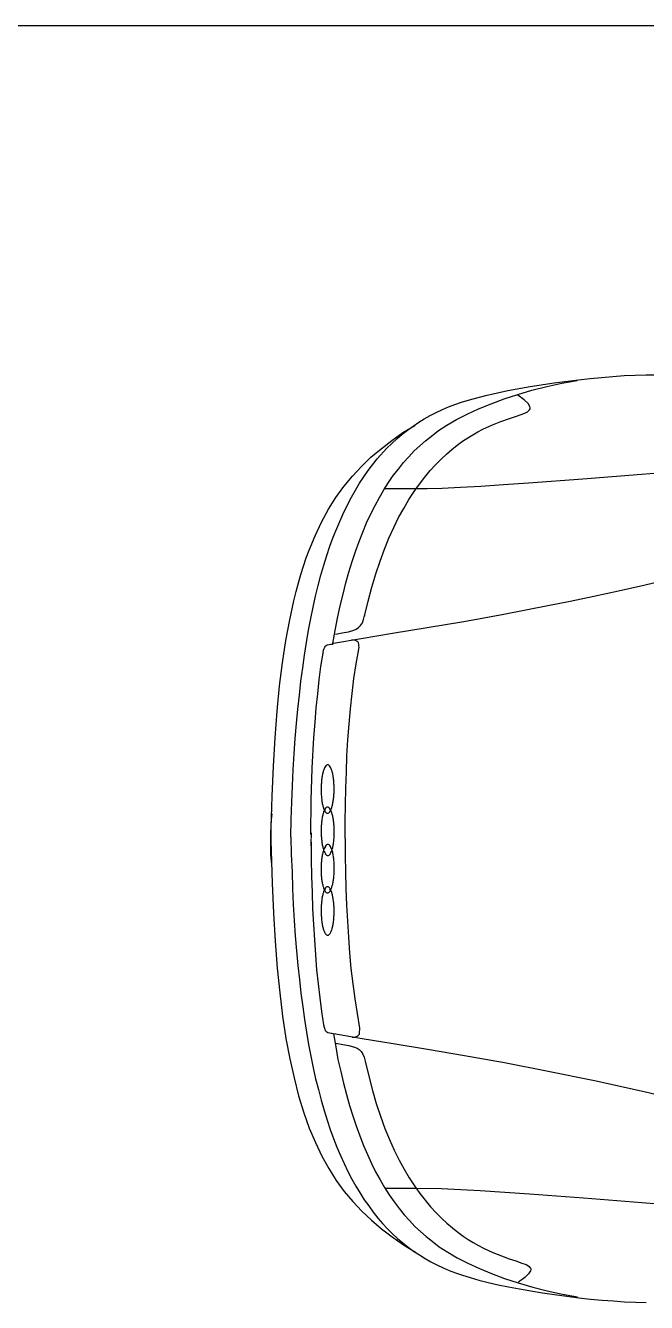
# Model space of a CAD drawing. Header units: millimetres. Extents: x 2646 to 50990, y 12226 to 40347.
# Drawn here: x 22013 to 23178, y 16243 to 18637 of the extents above; entities that cross this region are included whole.
import ezdxf

# ---------------------------------------------------------------- set-up
doc = ezdxf.new("R2010")
doc.units = ezdxf.units.MM
doc.layers.add('www.cad-blocks.net', color=7, linetype='Continuous')

# ---------------------------------------------------------------- blocks, each defined once
blk = doc.blocks.new('A$C2EFE4C6E')
at = {"linetype": 'Continuous'}
for p, q in [((0.5311, 1.794), (0.5769, 1.7994)), ((0.5459, 1.793), (0.5745, 1.7984)), ((0.5769, 1.7994), (0.5988, 1.8018)), ((0.5988, 1.8018), (0.6202, 1.8038)), ((0.6202, 1.8038), (0.6417, 1.8057)), ((0.6417, 1.8057), (0.6626, 1.8072)), ((0.6626, 1.8072), (0.6831, 1.8082)), ((0.6831, 1.8082), (0.7031, 1.8087)), ((0.7036, 1.8087), (1.5338, 1.8087)), ((0.4059, 1.7709), (0.4249, 1.7753)), ((0.4249, 1.7753), (0.4445, 1.7793)), ((0.4373, 1.7636), (0.463, 1.7719)), ((0.4445, 1.7793), (0.4864, 1.7871)), ((0.463, 1.7719), (0.4897, 1.7797)), ((0.4864, 1.7871), (0.5311, 1.794)), ((0.4897, 1.7797), (0.5173, 1.7866)), ((0.5173, 1.7866), (0.5459, 1.793)), ((0.3216, 1.7435), (0.333, 1.7489)), ((0.333, 1.7489), (0.3449, 1.7533)), ((0.3449, 1.7533), (0.3577, 1.7577)), ((0.3577, 1.7577), (0.3725, 1.7621)), ((0.3725, 1.7621), (0.3887, 1.7665)), ((0.3887, 1.7665), (0.4059, 1.7709)), ((0.3897, 1.7449), (0.413, 1.7543)), ((0.413, 1.7543), (0.4373, 1.7636)), ((0.4754, 1.7616), (0.4635, 1.7704)), ((0.4826, 1.7548), (0.4754, 1.7616)), ((0.4859, 1.7494), (0.4826, 1.7548)), ((0.4864, 1.7469), (0.4859, 1.7494)), ((0.2772, 1.7199), (0.2877, 1.7263)), ((0.2877, 1.7263), (0.2987, 1.7327)), ((0.2987, 1.7327), (0.3101, 1.7381)), ((0.3101, 1.7381), (0.3216, 1.7435)), ((0.3301, 1.7145), (0.3482, 1.7249)), ((0.3482, 1.7249), (0.3682, 1.7351)), ((0.3682, 1.7351), (0.3897, 1.7449)), ((0.4316, 1.7214), (0.4459, 1.7263)), ((0.4459, 1.7263), (0.4587, 1.7307)), ((0.4587, 1.7307), (0.4697, 1.7342)), ((0.4697, 1.7342), (0.4778, 1.7376)), ((0.4778, 1.7376), (0.4811, 1.7391)), ((0.4811, 1.7391), (0.4835, 1.741)), ((0.4835, 1.741), (0.4849, 1.743)), ((0.4849, 1.743), (0.4864, 1.7449)), ((0.4864, 1.7449), (0.4864, 1.7469)), ((0.2267, 1.6856), (0.2477, 1.7004)), ((0.2463, 1.6974), (0.2563, 1.7052)), ((0.2477, 1.7004), (0.2701, 1.714)), ((0.2563, 1.7052), (0.2668, 1.7126)), ((0.2668, 1.7126), (0.2772, 1.7199)), ((0.3011, 1.6935), (0.3144, 1.7043)), ((0.3144, 1.7043), (0.3301, 1.7145)), ((0.3787, 1.6964), (0.3882, 1.7018)), ((0.3882, 1.7018), (0.3978, 1.7067)), ((0.3978, 1.7067), (0.4154, 1.715)), ((0.4154, 1.715), (0.4316, 1.7214)), ((0.2067, 1.6699), (0.2267, 1.6856)), ((0.2177, 1.6714), (0.2267, 1.6802)), ((0.2267, 1.6802), (0.2368, 1.6891)), ((0.2368, 1.6891), (0.2463, 1.6974)), ((0.2687, 1.666), (0.2792, 1.6758)), ((0.2792, 1.6758), (0.2901, 1.6851)), ((0.2901, 1.6851), (0.3011, 1.6935)), ((0.3397, 1.6685), (0.3496, 1.6768)), ((0.3496, 1.6768), (0.3597, 1.6841)), ((0.3597, 1.6841), (0.3692, 1.6905)), ((0.3692, 1.6905), (0.3787, 1.6964)), ((0.1701, 1.6371), (0.1877, 1.6543)), ((0.1877, 1.6543), (0.2067, 1.6699)), ((0.1996, 1.6513), (0.2177, 1.6714)), ((0.2487, 1.6445), (0.2587, 1.6552)), ((0.2587, 1.6552), (0.2687, 1.666)), ((0.3192, 1.6508), (0.3292, 1.6601)), ((0.3292, 1.6601), (0.3397, 1.6685)), ((0.1529, 1.619), (0.1701, 1.6371)), ((0.1663, 1.6057), (0.1825, 1.6297)), ((0.1825, 1.6297), (0.1996, 1.6513)), ((0.2296, 1.62), (0.2391, 1.6322)), ((0.2391, 1.6322), (0.2487, 1.6445)), ((0.2887, 1.617), (0.2987, 1.6293)), ((0.2987, 1.6293), (0.3087, 1.6401)), ((0.3087, 1.6401), (0.3192, 1.6508)), ((0.8074, 1.6312), (0.695, 1.6219)), ((0.1367, 1.5994), (0.1529, 1.619)), ((0.151, 1.5797), (0.1663, 1.6057)), ((0.212, 1.593), (0.2206, 1.6067)), ((0.2206, 1.6067), (0.2296, 1.62)), ((0.2787, 1.6038), (0.2887, 1.617)), ((0.4835, 1.6057), (0.4364, 1.6023)), ((0.585, 1.6131), (0.4835, 1.6057)), ((0.695, 1.6219), (0.585, 1.6131)), ((0.122, 1.5788), (0.1367, 1.5994)), ((0.2034, 1.5788), (0.212, 1.593)), ((0.2725, 1.595), (0.2139, 1.595)), ((0.2587, 1.5749), (0.2687, 1.5901)), ((0.2687, 1.5901), (0.2787, 1.6038)), ((0.2934, 1.595), (0.2725, 1.595)), ((0.3211, 1.5959), (0.2934, 1.595)), ((0.3554, 1.5974), (0.3211, 1.5959)), ((0.3935, 1.5994), (0.3554, 1.5974)), ((0.4364, 1.6023), (0.3935, 1.5994)), ((0.0948, 1.5327), (0.1081, 1.5567)), ((0.1081, 1.5567), (0.122, 1.5788)), ((0.1367, 1.5513), (0.151, 1.5797)), ((0.1872, 1.5479), (0.1953, 1.5636)), ((0.1953, 1.5636), (0.2034, 1.5788)), ((0.2396, 1.5411), (0.2491, 1.5582)), ((0.2491, 1.5582), (0.2587, 1.5749)), ((0.0829, 1.5072), (0.0948, 1.5327)), ((0.1234, 1.5205), (0.1367, 1.5513)), ((0.1796, 1.5312), (0.1872, 1.5479)), ((0.2306, 1.5224), (0.2396, 1.5411)), ((0.1167, 1.5043), (0.1234, 1.5205)), ((0.1658, 1.4964), (0.1724, 1.5141)), ((0.1724, 1.5141), (0.1796, 1.5312)), ((0.2215, 1.5028), (0.2306, 1.5224)), ((0.0715, 1.4798), (0.0829, 1.5072)), ((0.1048, 1.47), (0.1105, 1.4876)), ((0.1105, 1.4876), (0.1167, 1.5043)), ((0.1586, 1.4778), (0.1658, 1.4964)), ((0.2129, 1.4817), (0.2215, 1.5028)), ((0.061, 1.4503), (0.0662, 1.4655)), ((0.0662, 1.4655), (0.0715, 1.4798)), ((0.0991, 1.4518), (0.1048, 1.47)), ((0.1524, 1.4587), (0.1586, 1.4778)), ((0.2048, 1.4597), (0.2129, 1.4817)), ((0.0562, 1.4347), (0.061, 1.4503)), ((0.0939, 1.4332), (0.0991, 1.4518)), ((0.1405, 1.4185), (0.1463, 1.4391)), ((0.1463, 1.4391), (0.1524, 1.4587)), ((0.1967, 1.4357), (0.2048, 1.4597)), ((0.0472, 1.4023), (0.0515, 1.419)), ((0.0515, 1.419), (0.0562, 1.4347)), ((0.0838, 1.394), (0.0886, 1.4136)), ((0.0886, 1.4136), (0.0939, 1.4332)), ((0.1353, 1.3974), (0.1405, 1.4185)), ((0.1896, 1.4106), (0.1967, 1.4357)), ((0.6998, 1.4136), (0.6521, 1.4033)), ((0.7488, 1.4254), (0.6998, 1.4136)), ((0.0429, 1.3852), (0.0472, 1.4023)), ((0.0791, 1.3729), (0.0838, 1.394)), ((0.13, 1.3754), (0.1353, 1.3974)), ((0.1825, 1.3842), (0.1896, 1.4106)), ((0.6059, 1.393), (0.5616, 1.3837)), ((0.6521, 1.4033), (0.6059, 1.393)), ((0.0353, 1.3494), (0.0429, 1.3852)), ((0.0748, 1.3518), (0.0791, 1.3729)), ((0.1248, 1.3528), (0.13, 1.3754)), ((0.1758, 1.3562), (0.1825, 1.3842)), ((0.5192, 1.3754), (0.4368, 1.3597)), ((0.5616, 1.3837), (0.5192, 1.3754)), ((0.0281, 1.3107), (0.0353, 1.3494)), ((0.0705, 1.3298), (0.0748, 1.3518)), ((0.1205, 1.3293), (0.1248, 1.3528)), ((0.1682, 1.3391), (0.1715, 1.3435)), ((0.1715, 1.3435), (0.1739, 1.3499)), ((0.1739, 1.3499), (0.1758, 1.3577)), ((0.1758, 1.3577), (0.1758, 1.3562)), ((0.3616, 1.3459), (0.293, 1.3347)), ((0.4368, 1.3597), (0.3616, 1.3459)), ((0.0667, 1.3067), (0.0705, 1.3298)), ((0.1162, 1.3053), (0.1205, 1.3293)), ((0.121, 1.3224), (0.1334, 1.3249)), ((0.1334, 1.3249), (0.1453, 1.3268)), ((0.1453, 1.3268), (0.1558, 1.3298)), ((0.1558, 1.3298), (0.1601, 1.3322)), ((0.1601, 1.3322), (0.1643, 1.3352)), ((0.1643, 1.3352), (0.1682, 1.3391)), ((0.2282, 1.3239), (0.1696, 1.3141)), ((0.293, 1.3347), (0.2282, 1.3239)), ((0.0219, 1.269), (0.0281, 1.3107)), ((0.0629, 1.2832), (0.0667, 1.3067)), ((0.0986, 1.2925), (0.1, 1.2955)), ((0.1, 1.2955), (0.101, 1.2979)), ((0.101, 1.2979), (0.1024, 1.2999)), ((0.1024, 1.2999), (0.1039, 1.3014)), ((0.1039, 1.3014), (0.1058, 1.3023)), ((0.1058, 1.3023), (0.1091, 1.3033)), ((0.1091, 1.3033), (0.1129, 1.3038)), ((0.1129, 1.3038), (0.1172, 1.3048)), ((0.1158, 1.3028), (0.1153, 1.3038)), ((0.1696, 1.3141), (0.1172, 1.3053)), ((0.1553, 1.3116), (0.1515, 1.3121)), ((0.1586, 1.3107), (0.1553, 1.3116)), ((0.1605, 1.3097), (0.1586, 1.3107)), ((0.1601, 1.267), (0.1648, 1.2945)), ((0.1625, 1.3087), (0.1605, 1.3097)), ((0.1634, 1.3077), (0.1625, 1.3087)), ((0.1643, 1.3062), (0.1634, 1.3077)), ((0.1648, 1.3038), (0.1643, 1.3062)), ((0.1648, 1.3009), (0.1648, 1.3038)), ((0.1653, 1.2979), (0.1648, 1.3009)), ((0.1648, 1.2945), (0.1653, 1.2979)), ((0.0162, 1.2254), (0.0219, 1.269)), ((0.0596, 1.2592), (0.0629, 1.2832)), ((0.0939, 1.2622), (0.0977, 1.2867)), ((0.0977, 1.2881), (0.0986, 1.2925)), ((0.0977, 1.2876), (0.0977, 1.2881)), ((0.0977, 1.2867), (0.0977, 1.2876)), ((0.0977, 1.2867), (0.0977, 1.2867)), ((0.0562, 1.2342), (0.0596, 1.2592)), ((0.0905, 1.2367), (0.0939, 1.2622)), ((0.1558, 1.2396), (0.1601, 1.267)), ((0.0119, 1.1783), (0.0162, 1.2254)), ((0.0534, 1.2082), (0.0562, 1.2342)), ((0.0877, 1.2107), (0.0905, 1.2367)), ((0.1524, 1.2112), (0.1558, 1.2396)), ((0.0505, 1.1822), (0.0534, 1.2082)), ((0.0848, 1.1842), (0.0877, 1.2107)), ((0.1491, 1.1827), (0.1524, 1.2112)), ((0.0081, 1.1283), (0.0119, 1.1783)), ((0.0481, 1.1548), (0.0505, 1.1822)), ((0.0829, 1.1568), (0.0848, 1.1842)), ((0.1467, 1.1538), (0.1491, 1.1827)), ((0.0457, 1.1269), (0.0481, 1.1548)), ((0.0805, 1.1288), (0.0829, 1.1568)), ((0.1444, 1.1244), (0.1467, 1.1538)), ((0.0048, 1.0754), (0.0081, 1.1283)), ((0.0439, 1.0979), (0.0457, 1.1269)), ((0.0772, 1.0715), (0.0805, 1.1288)), ((0.1424, 1.0945), (0.1444, 1.1244)), ((0.0419, 1.0685), (0.0439, 1.0979)), ((0.1415, 1.0641), (0.1424, 1.0945)), ((0.0024, 1.019), (0.0048, 1.0754)), ((0.0405, 1.0381), (0.0419, 1.0685)), ((0.0753, 1.0107), (0.0772, 1.0715)), ((0.1405, 1.0337), (0.1415, 1.0641)), ((0.0391, 1.0073), (0.0405, 1.0381)), ((0.1396, 1.0028), (0.1405, 1.0337)), ((0.0005, 0.9587), (0.0024, 1.019)), ((0.0381, 0.9749), (0.0391, 1.0073)), ((0.0748, 0.947), (0.0753, 1.0107)), ((0.0015, 0.9857), (0, 0.968)), ((0.1391, 0.9715), (0.1396, 1.0028)), ((0, 0.968), (0, 0.9342)), ((0, 0.9533), (0.0005, 0.9587)), ((0.0376, 0.9421), (0.0381, 0.9749)), ((0.1391, 0.9396), (0.1391, 0.9715)), ((0, 0.9411), (0, 0.9533)), ((0, 0.9249), (0, 0.9411)), ((0, 0.9342), (0.0005, 0.9161)), ((0.0376, 0.9421), (0.0381, 0.9092)), ((0.0757, 0.9504), (0.0757, 0.9396)), ((0.0757, 0.9259), (0.0757, 0.9382)), ((0.1391, 0.9396), (0.1391, 0.9078)), ((0, 0.9087), (0, 0.9249)), ((0.0005, 0.9161), (0.0024, 0.8558)), ((0.0757, 0.9323), (0.0757, 0.8999)), ((0.001, 0.8965), (0, 0.9087)), ((0.0019, 0.8916), (0.001, 0.8965)), ((0.0381, 0.9092), (0.0396, 0.8769)), ((0.0757, 0.8999), (0.0762, 0.8686)), ((0.1391, 0.9078), (0.1396, 0.8764)), ((0.0396, 0.8769), (0.0405, 0.846)), ((0.0762, 0.8686), (0.0772, 0.8381)), ((0.1396, 0.8764), (0.1405, 0.8455)), ((0.0024, 0.8558), (0.0048, 0.7994)), ((0.0405, 0.846), (0.0419, 0.8156)), ((0.0772, 0.8381), (0.0781, 0.8077)), ((0.1405, 0.8455), (0.1415, 0.8146)), ((0.0419, 0.8156), (0.0439, 0.7857)), ((0.1415, 0.8146), (0.1434, 0.7842)), ((0.0048, 0.7994), (0.0081, 0.747)), ((0.0781, 0.8077), (0.0796, 0.7784)), ((0.0439, 0.7857), (0.0457, 0.7573)), ((0.0796, 0.7784), (0.0815, 0.7494)), ((0.1434, 0.7842), (0.1453, 0.7543)), ((0.0081, 0.747), (0.0119, 0.6965)), ((0.0457, 0.7573), (0.0481, 0.7288)), ((0.0815, 0.7494), (0.0834, 0.7215)), ((0.1453, 0.7543), (0.1477, 0.7249)), ((0.0481, 0.7288), (0.0505, 0.7014)), ((0.0834, 0.7215), (0.0858, 0.6935)), ((0.1477, 0.7249), (0.1501, 0.696)), ((0.0119, 0.6965), (0.0167, 0.6499)), ((0.0505, 0.7014), (0.0534, 0.6749)), ((0.1501, 0.696), (0.1534, 0.6671)), ((0.0534, 0.6749), (0.0562, 0.6494)), ((0.0858, 0.6935), (0.0886, 0.6671)), ((0.0167, 0.6499), (0.0219, 0.6063)), ((0.0562, 0.6494), (0.0596, 0.624)), ((0.0886, 0.6671), (0.0915, 0.6406)), ((0.1534, 0.6671), (0.1572, 0.6391)), ((0.0596, 0.624), (0.0629, 0.5999)), ((0.0915, 0.6406), (0.0948, 0.6151)), ((0.1572, 0.6391), (0.1615, 0.6112)), ((0.0219, 0.6063), (0.0281, 0.5646)), ((0.0629, 0.5999), (0.0667, 0.5764)), ((0.0948, 0.6151), (0.0986, 0.5901)), ((0.1615, 0.6112), (0.1663, 0.5838)), ((0.0667, 0.5764), (0.0705, 0.5534)), ((0.0986, 0.5901), (0.0996, 0.5857)), ((0.0996, 0.5857), (0.101, 0.5823)), ((0.101, 0.5823), (0.102, 0.5798)), ((0.102, 0.5798), (0.1034, 0.5779)), ((0.1034, 0.5779), (0.1048, 0.5769)), ((0.1048, 0.5769), (0.1067, 0.5759)), ((0.1067, 0.5759), (0.1101, 0.5749)), ((0.1101, 0.5749), (0.1139, 0.5744)), ((0.1663, 0.5803), (0.1658, 0.5774)), ((0.1658, 0.5774), (0.1658, 0.5744)), ((0.1663, 0.5838), (0.1663, 0.5803)), ((0.0281, 0.5646), (0.0353, 0.5264)), ((0.0705, 0.5534), (0.0748, 0.5313)), ((0.1139, 0.5744), (0.1181, 0.5735)), ((0.1172, 0.573), (0.1215, 0.549)), ((0.171, 0.5641), (0.1181, 0.573)), ((0.122, 0.5558), (0.1348, 0.5534)), ((0.1348, 0.5534), (0.1463, 0.5514)), ((0.1463, 0.5514), (0.1567, 0.5485)), ((0.1563, 0.5666), (0.1524, 0.5661)), ((0.1596, 0.5676), (0.1563, 0.5666)), ((0.1615, 0.5685), (0.1596, 0.5676)), ((0.1634, 0.5696), (0.1615, 0.5685)), ((0.1643, 0.5705), (0.1634, 0.5696)), ((0.1653, 0.572), (0.1643, 0.5705)), ((0.1658, 0.5744), (0.1653, 0.572)), ((0.2291, 0.5544), (0.171, 0.5641)), ((0.2939, 0.5436), (0.2291, 0.5544)), ((0.0748, 0.5313), (0.0791, 0.5093)), ((0.1215, 0.549), (0.1258, 0.5254)), ((0.1567, 0.5485), (0.1615, 0.5465)), ((0.1615, 0.5465), (0.1658, 0.5436)), ((0.1658, 0.5436), (0.1696, 0.5401)), ((0.1696, 0.5401), (0.1724, 0.5352)), ((0.1724, 0.5352), (0.1748, 0.5293)), ((0.1748, 0.5293), (0.1767, 0.522)), ((0.363, 0.5323), (0.2939, 0.5436)), ((0.4382, 0.5186), (0.363, 0.5323)), ((0.0353, 0.5264), (0.0434, 0.4907)), ((0.0791, 0.5093), (0.0838, 0.4887)), ((0.1258, 0.5254), (0.131, 0.5029)), ((0.131, 0.5029), (0.1363, 0.4808)), ((0.1767, 0.522), (0.1834, 0.4941)), ((0.5202, 0.5029), (0.4382, 0.5186)), ((0.6069, 0.4852), (0.5202, 0.5029)), ((0.0434, 0.4907), (0.0519, 0.4568)), ((0.0838, 0.4887), (0.0891, 0.4686)), ((0.1363, 0.4808), (0.1415, 0.4598)), ((0.1834, 0.4941), (0.1906, 0.4671)), ((0.7002, 0.4647), (0.6069, 0.4852)), ((0.0519, 0.4568), (0.0615, 0.4254)), ((0.0891, 0.4686), (0.0943, 0.449)), ((0.1415, 0.4598), (0.1472, 0.4392)), ((0.1906, 0.4671), (0.1977, 0.4426)), ((0.8012, 0.4402), (0.7002, 0.4647)), ((0.0943, 0.449), (0.0996, 0.4298)), ((0.1472, 0.4392), (0.1534, 0.4196)), ((0.1977, 0.4426), (0.2058, 0.4186)), ((0.0615, 0.4254), (0.0719, 0.3965)), ((0.0996, 0.4298), (0.1053, 0.4117)), ((0.1053, 0.4117), (0.111, 0.3941)), ((0.1534, 0.4196), (0.1601, 0.4005)), ((0.2058, 0.4186), (0.2139, 0.396)), ((0.0719, 0.3965), (0.0834, 0.3695)), ((0.111, 0.3941), (0.1172, 0.3769)), ((0.1601, 0.4005), (0.1667, 0.3818)), ((0.2139, 0.396), (0.2225, 0.3754)), ((0.0834, 0.3695), (0.0953, 0.3441)), ((0.1172, 0.3769), (0.1239, 0.3608)), ((0.1239, 0.3608), (0.1305, 0.3451)), ((0.1667, 0.3818), (0.1734, 0.3642)), ((0.1734, 0.3642), (0.181, 0.347)), ((0.2225, 0.3754), (0.2315, 0.3554)), ((0.0953, 0.3441), (0.1086, 0.3206)), ((0.1305, 0.3451), (0.1372, 0.3299)), ((0.181, 0.347), (0.1886, 0.3303)), ((0.2315, 0.3554), (0.2406, 0.3367)), ((0.2406, 0.3367), (0.2501, 0.3196)), ((0.1086, 0.3206), (0.1224, 0.2985)), ((0.1372, 0.3299), (0.1444, 0.3151)), ((0.1444, 0.3151), (0.1515, 0.3009)), ((0.1886, 0.3303), (0.1963, 0.3147)), ((0.1963, 0.3147), (0.2048, 0.2995)), ((0.2501, 0.3196), (0.2596, 0.3034)), ((0.1224, 0.2985), (0.1377, 0.2779)), ((0.1515, 0.3009), (0.1591, 0.2877)), ((0.1591, 0.2877), (0.1672, 0.2745)), ((0.2048, 0.2995), (0.2129, 0.2852)), ((0.2596, 0.3034), (0.2696, 0.2882)), ((0.2696, 0.2882), (0.2796, 0.274)), ((0.1377, 0.2779), (0.1539, 0.2588)), ((0.1672, 0.2745), (0.1748, 0.2622)), ((0.2129, 0.2852), (0.222, 0.2715)), ((0.2734, 0.2833), (0.2148, 0.2833)), ((0.222, 0.2715), (0.231, 0.2583)), ((0.3201, 0.2828), (0.2734, 0.2833)), ((0.2796, 0.274), (0.2896, 0.2612)), ((0.3925, 0.2789), (0.3201, 0.2828)), ((0.4849, 0.2725), (0.3925, 0.2789)), ((0.5864, 0.2652), (0.4849, 0.2725)), ((0.6959, 0.2563), (0.5864, 0.2652)), ((0.1539, 0.2588), (0.1706, 0.2407)), ((0.1706, 0.2407), (0.1886, 0.224)), ((0.1748, 0.2622), (0.1834, 0.2505)), ((0.1834, 0.2505), (0.192, 0.2392)), ((0.231, 0.2583), (0.2406, 0.246)), ((0.2406, 0.246), (0.2501, 0.2338)), ((0.2896, 0.2612), (0.2996, 0.249)), ((0.2996, 0.249), (0.3097, 0.2377)), ((0.8088, 0.247), (0.6959, 0.2563)), ((0.1886, 0.224), (0.2077, 0.2078)), ((0.192, 0.2392), (0.2006, 0.2279)), ((0.2006, 0.2279), (0.2096, 0.2176)), ((0.2096, 0.2176), (0.2186, 0.2078)), ((0.2501, 0.2338), (0.2601, 0.223)), ((0.2601, 0.223), (0.2701, 0.2122)), ((0.3097, 0.2377), (0.3201, 0.2274)), ((0.3201, 0.2274), (0.3301, 0.2181)), ((0.3301, 0.2181), (0.3406, 0.2093)), ((0.2077, 0.2078), (0.2277, 0.1926)), ((0.2186, 0.2078), (0.2282, 0.1985)), ((0.2277, 0.1926), (0.2487, 0.1779)), ((0.2282, 0.1985), (0.2377, 0.1897)), ((0.2701, 0.2122), (0.2806, 0.2024)), ((0.2806, 0.2024), (0.2915, 0.1931)), ((0.2915, 0.1931), (0.3025, 0.1848)), ((0.3406, 0.2093), (0.3506, 0.2014)), ((0.3506, 0.2014), (0.3606, 0.1941)), ((0.3606, 0.1941), (0.3701, 0.1877)), ((0.2377, 0.1897), (0.2477, 0.1814)), ((0.2477, 0.1814), (0.2577, 0.1735)), ((0.2487, 0.1779), (0.2711, 0.1642)), ((0.2577, 0.1735), (0.2677, 0.1656)), ((0.3025, 0.1848), (0.3158, 0.174)), ((0.3158, 0.174), (0.3316, 0.1637)), ((0.3701, 0.1877), (0.3797, 0.1818)), ((0.3797, 0.1818), (0.3892, 0.1764)), ((0.3892, 0.1764), (0.3987, 0.1715)), ((0.3987, 0.1715), (0.4163, 0.1632)), ((0.2677, 0.1656), (0.2787, 0.1588)), ((0.2787, 0.1588), (0.2892, 0.1519)), ((0.2892, 0.1519), (0.3001, 0.1461)), ((0.3001, 0.1461), (0.3115, 0.1402)), ((0.3316, 0.1637), (0.3496, 0.1534)), ((0.3496, 0.1534), (0.3692, 0.1431)), ((0.4163, 0.1632), (0.4325, 0.1568)), ((0.4325, 0.1568), (0.4468, 0.1514)), ((0.4468, 0.1514), (0.4597, 0.1475)), ((0.4597, 0.1475), (0.4706, 0.1436)), ((0.3115, 0.1402), (0.323, 0.1348)), ((0.323, 0.1348), (0.3344, 0.1294)), ((0.3344, 0.1294), (0.3463, 0.125)), ((0.3463, 0.125), (0.3592, 0.1206)), ((0.3592, 0.1206), (0.3739, 0.1162)), ((0.3692, 0.1431), (0.3911, 0.1333)), ((0.3911, 0.1333), (0.414, 0.124)), ((0.414, 0.124), (0.4382, 0.1147)), ((0.4706, 0.1436), (0.4787, 0.1407)), ((0.4835, 0.1235), (0.4764, 0.1166)), ((0.4787, 0.1407), (0.4821, 0.1387)), ((0.4821, 0.1387), (0.4844, 0.1372)), ((0.4868, 0.1289), (0.4835, 0.1235)), ((0.4844, 0.1372), (0.4859, 0.1353)), ((0.4859, 0.1353), (0.4873, 0.1333)), ((0.4873, 0.1314), (0.4868, 0.1289)), ((0.4873, 0.1333), (0.4873, 0.1314)), ((0.3739, 0.1162), (0.3901, 0.1117)), ((0.3901, 0.1117), (0.4073, 0.1073)), ((0.4073, 0.1073), (0.4263, 0.1029)), ((0.4263, 0.1029), (0.4459, 0.099)), ((0.4382, 0.1147), (0.464, 0.1064)), ((0.4459, 0.099), (0.4664, 0.0951)), ((0.464, 0.1064), (0.4911, 0.0985)), ((0.4764, 0.1166), (0.4645, 0.1078)), ((0.4911, 0.0985), (0.5183, 0.0917)), ((0.4664, 0.0951), (0.4878, 0.0912)), ((0.4878, 0.0912), (0.5097, 0.0877)), ((0.5097, 0.0877), (0.5321, 0.0843)), ((0.5183, 0.0917), (0.5469, 0.0853)), ((0.5321, 0.0843), (0.555, 0.0814)), ((0.5469, 0.0853), (0.5754, 0.0799)), ((0.555, 0.0814), (0.5778, 0.0784)), ((0.5778, 0.0784), (0.5997, 0.076)), ((0.5997, 0.076), (0.6212, 0.074)), ((0.6212, 0.074), (0.6426, 0.0725)), ((0.6426, 0.0725), (0.6636, 0.0711)), ((0.6636, 0.0711), (0.684, 0.0701)), ((0.684, 0.0701), (0.704, 0.0696))]:
    blk.add_line(p, q, dxfattribs=at)
for centre, radius, start, end in [((0.1066, 1.0735), 0.00404, 91.6936, 128.2043), ((0.1063, 1.0735), 0.00404, 51.4343, 87.945), ((0.213, 1.0363), 0.1187, 169.7321, 173.5598), ((0.178, 1.0427), 0.083, 164.9523, 169.8142), ((0.1457, 1.0515), 0.0496, 158.2562, 165.1232), ((0.1224, 1.0611), 0.0243, 147.5973, 158.6621), ((0.1101, 1.069), 0.00969, 128.0258, 148.5427), ((0.1029, 1.0691), 0.00969, 31.0959, 51.6129), ((0.0905, 1.0612), 0.0243, 20.9766, 32.0413), ((0.0671, 1.0518), 0.0496, 14.5155, 21.3825), ((0.0348, 1.0432), 0.083, 9.8245, 14.6863), ((-0.0003, 1.0369), 0.1187, 6.0789, 9.9066), ((0.26, 1.0317), 0.1659, 176.7736, 179.8331), ((0.26, 1.0316), 0.1659, 179.8056, 182.8651), ((0.2429, 1.0328), 0.1487, 173.5136, 176.8051), ((-0.0302, 1.0336), 0.1487, 2.8336, 6.1251), ((-0.0473, 1.0327), 0.1659, 359.8056, 2.8651), ((-0.0473, 1.0326), 0.1659, 356.7736, 359.8331), ((0.2429, 1.0307), 0.1487, 182.8336, 186.1251), ((0.213, 1.0274), 0.1187, 186.0789, 189.9066), ((0.1779, 1.0211), 0.083, 189.8245, 194.6863), ((0.0347, 1.0216), 0.083, 344.9523, 349.8142), ((-0.0004, 1.0281), 0.1187, 349.7321, 353.5598), ((-0.0302, 1.0316), 0.1487, 353.5136, 356.8051), ((0.177, 0.9641), 0.0821, 165.3099, 170.2285), ((0.1456, 1.0125), 0.0496, 194.5155, 201.3825), ((0.1451, 0.9726), 0.0491, 158.5435, 165.4812), ((0.122, 0.9818), 0.0242, 147.8016, 158.9475), ((0.1222, 1.0032), 0.0243, 200.9766, 212.0413), ((0.1098, 0.9897), 0.00973, 128.1941, 148.7254), ((0.1098, 0.9953), 0.00969, 211.0959, 231.6129), ((0.1064, 0.9941), 0.00413, 92.1745, 128.333), ((0.1063, 0.9908), 0.00404, 231.4343, 267.945), ((0.1061, 0.9941), 0.00413, 52.3897, 88.5482), ((0.1061, 0.9908), 0.00404, 271.6936, 308.2043), ((0.1027, 0.9896), 0.00973, 31.9972, 52.5285), ((0.1026, 0.9953), 0.00969, 308.0258, 328.5427), ((0.0903, 1.0033), 0.0243, 327.5973, 338.6621), ((0.0906, 0.9816), 0.0242, 21.7752, 32.9211), ((0.067, 1.0128), 0.0496, 338.2562, 345.1232), ((0.0676, 0.9721), 0.0491, 15.2415, 22.1792), ((0.0359, 0.9632), 0.0821, 10.4941, 15.4128), ((0.2579, 0.9538), 0.1637, 177.2761, 180.3752), ((0.241, 0.9547), 0.1468, 173.9744, 177.308), ((0.2116, 0.9579), 0.1172, 170.1459, 174.0211), ((0.0014, 0.9566), 0.1172, 6.7016, 10.5768), ((-0.028, 0.953), 0.1468, 3.4147, 6.7483), ((-0.0449, 0.9519), 0.1637, 0.3474, 3.4465), ((0.2579, 0.9538), 0.1637, 180.3474, 183.4465), ((0.241, 0.9527), 0.1468, 183.4147, 186.7483), ((0.2116, 0.9491), 0.1172, 186.7016, 190.5768), ((0.0014, 0.9478), 0.1172, 350.1459, 354.0211), ((-0.028, 0.951), 0.1468, 353.9744, 357.308), ((-0.0449, 0.9519), 0.1637, 357.2761, 0.3752), ((0.1771, 0.9425), 0.0821, 190.4941, 195.4128), ((0.1771, 0.8932), 0.0821, 164.5892, 169.5073), ((0.1454, 0.9336), 0.0491, 195.2415, 202.1792), ((0.1454, 0.9021), 0.0491, 157.8236, 164.7605), ((0.1224, 0.9116), 0.0242, 147.0826, 158.2276), ((0.1224, 0.9241), 0.0242, 201.7752, 212.9211), ((0.1103, 0.9196), 0.00973, 127.4755, 148.0067), ((0.1103, 0.9161), 0.00973, 211.9972, 232.5285), ((0.1069, 0.9241), 0.00413, 91.4525, 127.6148), ((0.1066, 0.9241), 0.00413, 51.6626, 87.8249), ((0.1032, 0.9197), 0.00973, 31.2707, 51.8019), ((0.1032, 0.916), 0.00973, 308.1941, 328.7254), ((0.091, 0.9118), 0.0242, 21.0498, 32.1948), ((0.091, 0.9239), 0.0242, 327.8016, 338.9475), ((0.0679, 0.9331), 0.0491, 338.5435, 345.4812), ((0.0679, 0.9025), 0.0491, 14.5169, 21.4538), ((0.036, 0.9416), 0.0821, 345.3099, 350.2285), ((0.036, 0.894), 0.0821, 9.7701, 14.6882), ((0.2579, 0.8819), 0.1638, 176.5539, 179.6526), ((0.241, 0.883), 0.1469, 173.2527, 176.5858), ((0.2116, 0.8866), 0.1173, 169.4246, 173.2993), ((0.1069, 0.9116), 0.00413, 232.3897, 268.5482), ((0.1066, 0.9116), 0.00413, 272.1745, 308.333), ((0.0014, 0.8879), 0.1173, 5.9781, 9.8528), ((-0.028, 0.8847), 0.1469, 2.6916, 6.0248), ((-0.0449, 0.8838), 0.1638, 359.6248, 2.7235), ((0.2579, 0.8818), 0.1638, 179.6248, 182.7235), ((0.241, 0.8809), 0.1469, 182.6916, 186.0248), ((0.2116, 0.8777), 0.1173, 185.9781, 189.8528), ((0.0013, 0.8791), 0.1173, 349.4246, 353.2993), ((-0.028, 0.8826), 0.1469, 353.2527, 356.5858), ((-0.0449, 0.8837), 0.1638, 356.5539, 359.6526), ((0.177, 0.8716), 0.0821, 189.7701, 194.6882), ((0.1451, 0.8631), 0.0491, 194.5169, 201.4538), ((0.1456, 0.8231), 0.0496, 158.6175, 165.4845), ((0.122, 0.8538), 0.0242, 201.0498, 212.1948), ((0.1222, 0.8325), 0.0243, 147.9587, 159.0234), ((0.1098, 0.8404), 0.00969, 128.3871, 148.9041), ((0.1098, 0.846), 0.00973, 211.2707, 231.8019), ((0.1063, 0.8448), 0.00404, 92.055, 128.5657), ((0.1064, 0.8416), 0.00413, 231.6626, 267.8249), ((0.1061, 0.8448), 0.00404, 51.7957, 88.3064), ((0.1061, 0.8416), 0.00413, 271.4525, 307.6148), ((0.1026, 0.8404), 0.00969, 31.4573, 51.9742), ((0.1027, 0.846), 0.00973, 307.4755, 328.0067), ((0.0903, 0.8324), 0.0243, 21.3379, 32.4027), ((0.0906, 0.854), 0.0242, 327.0826, 338.2276), ((0.067, 0.8229), 0.0496, 14.8768, 21.7438), ((0.0676, 0.8636), 0.0491, 337.8236, 344.7605), ((0.0359, 0.8725), 0.0821, 344.5892, 349.5073), ((0.2429, 0.805), 0.1487, 173.8749, 177.1664), ((0.213, 0.8083), 0.1187, 170.0934, 173.9211), ((0.1779, 0.8145), 0.083, 165.3137, 170.1755), ((0.0347, 0.8141), 0.083, 10.1858, 15.0477), ((-0.0004, 0.8076), 0.1187, 6.4402, 10.2679), ((-0.0302, 0.8041), 0.1487, 3.1949, 6.4864), ((0.26, 0.804), 0.1659, 177.1349, 180.1944), ((0.26, 0.804), 0.1659, 180.1669, 183.2264), ((0.2429, 0.8029), 0.1487, 183.1949, 186.4864), ((-0.0302, 0.802), 0.1487, 353.8749, 357.1664), ((-0.0473, 0.8031), 0.1659, 0.1669, 3.2264), ((-0.0473, 0.803), 0.1659, 357.1349, 0.1944), ((0.213, 0.7994), 0.1187, 186.4402, 190.2679), ((0.178, 0.7929), 0.083, 190.1858, 195.0477), ((0.1457, 0.7841), 0.0496, 194.8768, 201.7438), ((0.0671, 0.7839), 0.0496, 338.6175, 345.4845), ((0.0348, 0.7925), 0.083, 345.3137, 350.1755), ((-0.0003, 0.7987), 0.1187, 350.0934, 353.9211), ((0.1224, 0.7746), 0.0243, 201.3379, 212.4027), ((0.1101, 0.7666), 0.00969, 211.4573, 231.9742), ((0.1066, 0.7622), 0.00404, 231.7957, 268.3064), ((0.1063, 0.7622), 0.00404, 272.055, 308.5657), ((0.1029, 0.7666), 0.00969, 308.3871, 328.9041), ((0.0905, 0.7745), 0.0243, 327.9587, 339.0234)]:
    blk.add_arc(centre, radius, start, end, dxfattribs=at)
blk = doc.blocks.new('FORMAT')
at = {"layer": 'www.cad-blocks.net', "color": 155, "true_color": 0x546d8e}
blk.add_line((5773, 18637.1), (50990.4, 18637.1), dxfattribs=at)

msp = doc.modelspace()

# ---------------------------------------------------------------- block references
at = {"xscale": 1000, "yscale": 1000, "zscale": 1000}
msp.add_blockref('A$C2EFE4C6E', (22473.3, 16173.5), dxfattribs=at)
at = {"layer": 'www.cad-blocks.net'}
msp.add_blockref('FORMAT', (0, 0), dxfattribs=at)

doc.saveas('drawing.dxf')
